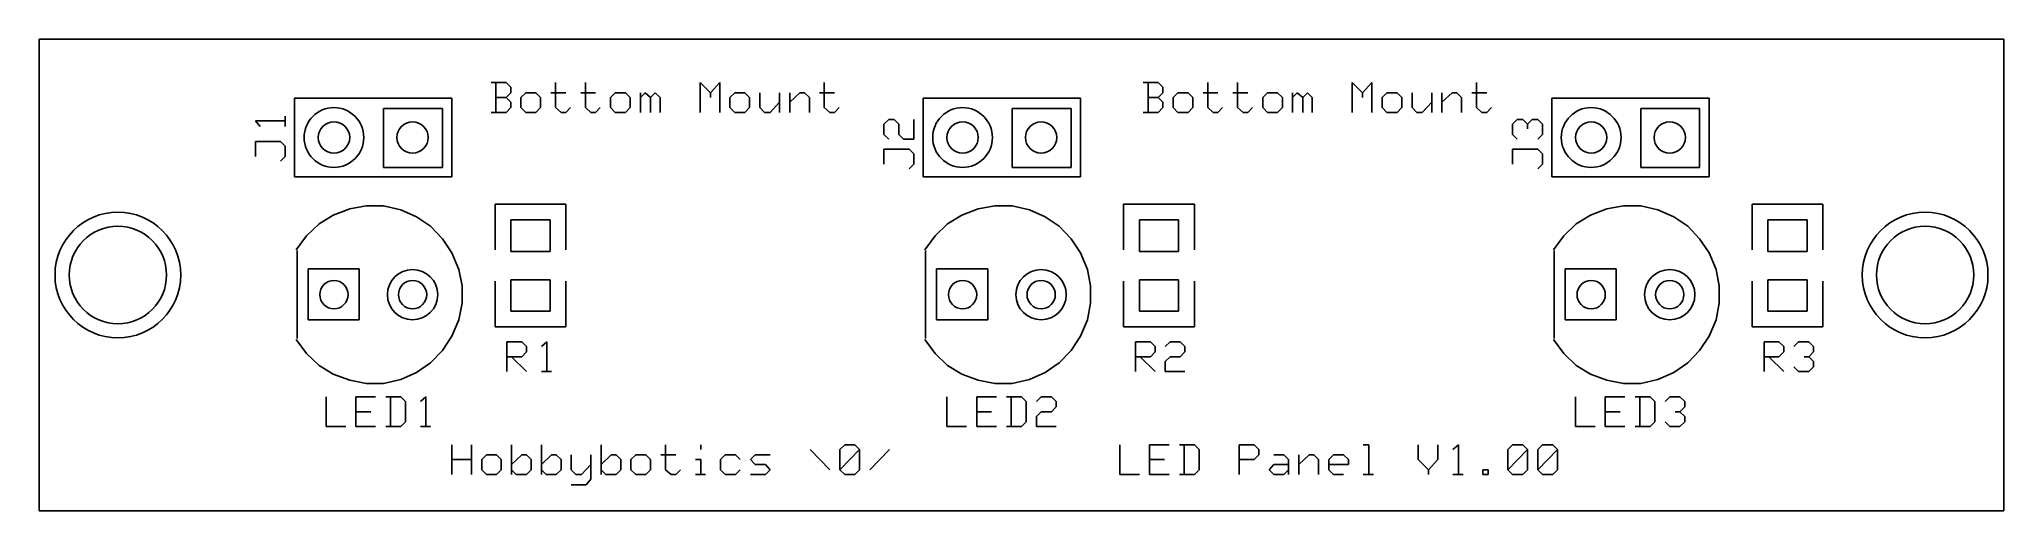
# Model space of a CAD drawing. Extents: x 0 to 2.5, y 0 to 0.6.
import ezdxf

# ---------------------------------------------------------------- set-up
doc = ezdxf.new("R2010")
doc.units = 0
doc.layers.get('0').update_dxf_attribs({"linetype": 'CONTINUOUS'})

msp = doc.modelspace()

# ---------------------------------------------------------------- linework, layer by layer
at = {"color": 7}
for p, q in [((0, 0.6), (2.5, 0.6)), ((0, 0), (0, 0.6)), ((2.5, 0.6), (2.5, 0)), ((0.525, 0.525), (0.325, 0.525)), ((0.325, 0.425), (0.325, 0.525)), ((0.525, 0.425), (0.525, 0.525)), ((0.575, 0.545), (0.594, 0.545)), ((0.581, 0.545), (0.581, 0.507)), ((0.581, 0.526), (0.594, 0.526)), ((0.594, 0.545), (0.6, 0.539)), ((0.6, 0.532), (0.594, 0.526)), ((0.594, 0.526), (0.6, 0.52)), ((0.6, 0.539), (0.6, 0.532)), ((0.619, 0.532), (0.613, 0.526)), ((0.613, 0.526), (0.613, 0.513)), ((0.632, 0.532), (0.619, 0.532)), ((0.638, 0.526), (0.632, 0.532)), ((0.638, 0.513), (0.638, 0.526)), ((0.651, 0.532), (0.67, 0.532)), ((0.657, 0.545), (0.657, 0.513)), ((0.689, 0.532), (0.708, 0.532)), ((0.695, 0.545), (0.695, 0.513)), ((0.733, 0.532), (0.727, 0.526)), ((0.727, 0.526), (0.727, 0.513)), ((0.746, 0.532), (0.733, 0.532)), ((0.752, 0.526), (0.746, 0.532)), ((0.752, 0.513), (0.752, 0.526)), ((0.765, 0.532), (0.765, 0.507)), ((0.765, 0.526), (0.771, 0.532)), ((0.771, 0.532), (0.778, 0.526)), ((0.778, 0.526), (0.784, 0.532)), ((0.778, 0.526), (0.778, 0.507)), ((0.784, 0.532), (0.79, 0.526)), ((0.79, 0.526), (0.79, 0.507)), ((0.841, 0.507), (0.841, 0.545)), ((0.841, 0.545), (0.854, 0.532)), ((0.854, 0.532), (0.866, 0.545)), ((0.854, 0.532), (0.854, 0.526)), ((0.866, 0.545), (0.866, 0.507)), ((0.885, 0.532), (0.879, 0.526)), ((0.879, 0.526), (0.879, 0.513)), ((0.898, 0.532), (0.885, 0.532)), ((0.904, 0.526), (0.898, 0.532)), ((0.904, 0.513), (0.904, 0.526)), ((0.917, 0.532), (0.917, 0.513)), ((0.942, 0.532), (0.942, 0.507)), ((0.955, 0.532), (0.955, 0.507)), ((0.955, 0.52), (0.968, 0.532)), ((0.968, 0.532), (0.974, 0.532)), ((0.974, 0.532), (0.98, 0.526)), ((0.98, 0.526), (0.98, 0.507)), ((0.993, 0.532), (1.012, 0.532)), ((0.999, 0.545), (0.999, 0.513)), ((1.325, 0.525), (1.125, 0.525)), ((1.125, 0.425), (1.125, 0.525)), ((1.325, 0.425), (1.325, 0.525)), ((1.405, 0.545), (1.424, 0.545)), ((1.411, 0.545), (1.411, 0.507)), ((1.411, 0.526), (1.424, 0.526)), ((1.424, 0.545), (1.43, 0.539)), ((1.43, 0.532), (1.424, 0.526)), ((1.424, 0.526), (1.43, 0.52)), ((1.43, 0.539), (1.43, 0.532)), ((1.449, 0.532), (1.443, 0.526)), ((1.443, 0.526), (1.443, 0.513)), ((1.462, 0.532), (1.449, 0.532)), ((1.468, 0.526), (1.462, 0.532)), ((1.468, 0.513), (1.468, 0.526)), ((1.481, 0.532), (1.5, 0.532)), ((1.487, 0.545), (1.487, 0.513)), ((1.519, 0.532), (1.538, 0.532)), ((1.525, 0.545), (1.525, 0.513)), ((1.563, 0.532), (1.557, 0.526)), ((1.557, 0.526), (1.557, 0.513)), ((1.576, 0.532), (1.563, 0.532)), ((1.582, 0.526), (1.576, 0.532)), ((1.582, 0.513), (1.582, 0.526)), ((1.595, 0.532), (1.595, 0.507)), ((1.595, 0.526), (1.601, 0.532)), ((1.601, 0.532), (1.608, 0.526)), ((1.608, 0.526), (1.614, 0.532)), ((1.608, 0.526), (1.608, 0.507)), ((1.614, 0.532), (1.62, 0.526)), ((1.62, 0.526), (1.62, 0.507)), ((1.671, 0.507), (1.671, 0.545)), ((1.671, 0.545), (1.684, 0.532)), ((1.684, 0.532), (1.696, 0.545)), ((1.684, 0.532), (1.684, 0.526)), ((1.696, 0.545), (1.696, 0.507)), ((1.715, 0.532), (1.709, 0.526)), ((1.709, 0.526), (1.709, 0.513)), ((1.728, 0.532), (1.715, 0.532)), ((1.734, 0.526), (1.728, 0.532)), ((1.734, 0.513), (1.734, 0.526)), ((1.747, 0.532), (1.747, 0.513)), ((1.772, 0.532), (1.772, 0.507)), ((1.785, 0.532), (1.785, 0.507)), ((1.785, 0.52), (1.798, 0.532)), ((1.798, 0.532), (1.804, 0.532)), ((1.804, 0.532), (1.81, 0.526)), ((1.81, 0.526), (1.81, 0.507)), ((1.823, 0.532), (1.842, 0.532)), ((1.829, 0.545), (1.829, 0.513)), ((2.125, 0.525), (1.925, 0.525)), ((1.925, 0.425), (1.925, 0.525)), ((2.125, 0.425), (2.125, 0.525)), ((0.313, 0.489), (0.313, 0.502)), ((0.438, 0.512), (0.513, 0.512)), ((0.438, 0.437), (0.438, 0.512)), ((0.513, 0.512), (0.513, 0.437)), ((0.594, 0.507), (0.575, 0.507)), ((0.6, 0.513), (0.594, 0.507)), ((0.6, 0.52), (0.6, 0.513)), ((0.613, 0.513), (0.619, 0.507)), ((0.619, 0.507), (0.632, 0.507)), ((0.632, 0.507), (0.638, 0.513)), ((0.657, 0.513), (0.664, 0.507)), ((0.664, 0.507), (0.67, 0.507)), ((0.67, 0.507), (0.676, 0.513)), ((0.695, 0.513), (0.702, 0.507)), ((0.702, 0.507), (0.708, 0.507)), ((0.708, 0.507), (0.714, 0.513)), ((0.727, 0.513), (0.733, 0.507)), ((0.733, 0.507), (0.746, 0.507)), ((0.746, 0.507), (0.752, 0.513)), ((0.879, 0.513), (0.885, 0.507)), ((0.885, 0.507), (0.898, 0.507)), ((0.898, 0.507), (0.904, 0.513)), ((0.917, 0.513), (0.923, 0.507)), ((0.923, 0.507), (0.93, 0.507)), ((0.93, 0.507), (0.942, 0.52)), ((0.999, 0.513), (1.006, 0.507)), ((1.006, 0.507), (1.012, 0.507)), ((1.012, 0.507), (1.018, 0.513)), ((1.238, 0.512), (1.313, 0.512)), ((1.238, 0.437), (1.238, 0.512)), ((1.313, 0.512), (1.313, 0.437)), ((1.424, 0.507), (1.405, 0.507)), ((1.43, 0.513), (1.424, 0.507)), ((1.43, 0.52), (1.43, 0.513)), ((1.443, 0.513), (1.449, 0.507)), ((1.449, 0.507), (1.462, 0.507)), ((1.462, 0.507), (1.468, 0.513)), ((1.487, 0.513), (1.494, 0.507)), ((1.494, 0.507), (1.5, 0.507)), ((1.5, 0.507), (1.506, 0.513)), ((1.525, 0.513), (1.532, 0.507)), ((1.532, 0.507), (1.538, 0.507)), ((1.538, 0.507), (1.544, 0.513)), ((1.557, 0.513), (1.563, 0.507)), ((1.563, 0.507), (1.576, 0.507)), ((1.576, 0.507), (1.582, 0.513)), ((1.709, 0.513), (1.715, 0.507)), ((1.715, 0.507), (1.728, 0.507)), ((1.728, 0.507), (1.734, 0.513)), ((1.747, 0.513), (1.753, 0.507)), ((1.753, 0.507), (1.76, 0.507)), ((1.76, 0.507), (1.772, 0.52)), ((1.829, 0.513), (1.836, 0.507)), ((1.836, 0.507), (1.842, 0.507)), ((1.842, 0.507), (1.848, 0.513)), ((2.038, 0.512), (2.113, 0.512)), ((2.038, 0.437), (2.038, 0.512)), ((2.113, 0.512), (2.113, 0.437)), ((0.281, 0.489), (0.275, 0.496)), ((0.275, 0.496), (0.313, 0.496)), ((1.075, 0.492), (1.081, 0.498)), ((1.075, 0.479), (1.075, 0.492)), ((1.081, 0.473), (1.075, 0.479)), ((1.081, 0.498), (1.088, 0.498)), ((1.088, 0.498), (1.094, 0.492)), ((1.094, 0.492), (1.094, 0.479)), ((1.094, 0.479), (1.1, 0.473)), ((1.113, 0.473), (1.113, 0.498)), ((1.875, 0.492), (1.881, 0.498)), ((1.875, 0.479), (1.875, 0.492)), ((1.881, 0.473), (1.875, 0.479)), ((1.881, 0.498), (1.888, 0.498)), ((1.888, 0.498), (1.894, 0.492)), ((1.894, 0.492), (1.9, 0.498)), ((1.894, 0.492), (1.894, 0.486)), ((1.9, 0.498), (1.907, 0.498)), ((1.907, 0.498), (1.913, 0.492)), ((1.913, 0.479), (1.907, 0.473)), ((1.913, 0.492), (1.913, 0.479)), ((0.275, 0.451), (0.275, 0.47)), ((0.275, 0.47), (0.307, 0.47)), ((0.307, 0.47), (0.313, 0.464)), ((0.313, 0.451), (0.307, 0.445)), ((0.313, 0.464), (0.313, 0.451)), ((1.075, 0.441), (1.075, 0.46)), ((1.075, 0.46), (1.107, 0.46)), ((1.1, 0.473), (1.113, 0.473)), ((1.107, 0.46), (1.113, 0.454)), ((1.113, 0.454), (1.113, 0.441)), ((1.875, 0.441), (1.875, 0.46)), ((1.875, 0.46), (1.907, 0.46)), ((1.907, 0.46), (1.913, 0.454)), ((1.913, 0.454), (1.913, 0.441)), ((0.525, 0.425), (0.325, 0.425)), ((0.513, 0.437), (0.438, 0.437)), ((1.113, 0.441), (1.107, 0.435)), ((1.325, 0.425), (1.125, 0.425)), ((1.313, 0.437), (1.238, 0.437)), ((1.913, 0.441), (1.907, 0.435)), ((2.125, 0.425), (1.925, 0.425)), ((2.113, 0.437), (2.038, 0.437)), ((0.374, 0.376), (0.356, 0.365)), ((0.395, 0.384), (0.374, 0.376)), ((0.416, 0.388), (0.395, 0.384)), ((0.438, 0.388), (0.416, 0.388)), ((0.46, 0.383), (0.438, 0.388)), ((0.48, 0.374), (0.46, 0.383)), ((0.67, 0.39), (0.58, 0.39)), ((0.58, 0.39), (0.58, 0.332)), ((0.67, 0.332), (0.67, 0.39)), ((1.174, 0.376), (1.156, 0.365)), ((1.195, 0.384), (1.174, 0.376)), ((1.216, 0.388), (1.195, 0.384)), ((1.238, 0.388), (1.216, 0.388)), ((1.26, 0.383), (1.238, 0.388)), ((1.28, 0.374), (1.26, 0.383)), ((1.47, 0.39), (1.38, 0.39)), ((1.38, 0.39), (1.38, 0.332)), ((1.47, 0.332), (1.47, 0.39)), ((1.974, 0.376), (1.956, 0.365)), ((1.995, 0.384), (1.974, 0.376)), ((2.016, 0.388), (1.995, 0.384)), ((2.038, 0.388), (2.016, 0.388)), ((2.06, 0.383), (2.038, 0.388)), ((2.08, 0.374), (2.06, 0.383)), ((2.27, 0.39), (2.18, 0.39)), ((2.18, 0.39), (2.18, 0.332)), ((2.27, 0.332), (2.27, 0.39)), ((0.356, 0.365), (0.34, 0.35)), ((0.498, 0.362), (0.48, 0.374)), ((0.513, 0.346), (0.498, 0.362)), ((0.6, 0.37), (0.65, 0.37)), ((0.6, 0.33), (0.6, 0.37)), ((0.65, 0.37), (0.65, 0.33)), ((1.156, 0.365), (1.14, 0.35)), ((1.298, 0.362), (1.28, 0.374)), ((1.313, 0.346), (1.298, 0.362)), ((1.4, 0.37), (1.45, 0.37)), ((1.4, 0.33), (1.4, 0.37)), ((1.45, 0.37), (1.45, 0.33)), ((1.956, 0.365), (1.94, 0.35)), ((2.098, 0.362), (2.08, 0.374)), ((2.113, 0.346), (2.098, 0.362)), ((2.2, 0.37), (2.25, 0.37)), ((2.2, 0.33), (2.2, 0.37)), ((2.25, 0.37), (2.25, 0.33)), ((0.34, 0.35), (0.327, 0.332)), ((0.328, 0.219), (0.328, 0.331)), ((0.525, 0.328), (0.513, 0.346)), ((0.534, 0.307), (0.525, 0.328)), ((0.65, 0.33), (0.6, 0.33)), ((1.14, 0.35), (1.127, 0.332)), ((1.128, 0.219), (1.128, 0.331)), ((1.325, 0.328), (1.313, 0.346)), ((1.334, 0.307), (1.325, 0.328)), ((1.45, 0.33), (1.4, 0.33)), ((1.94, 0.35), (1.927, 0.332)), ((1.928, 0.219), (1.928, 0.331)), ((2.125, 0.328), (2.113, 0.346)), ((2.134, 0.307), (2.125, 0.328)), ((2.25, 0.33), (2.2, 0.33)), ((0.342, 0.308), (0.407, 0.308)), ((0.342, 0.243), (0.342, 0.308)), ((0.407, 0.308), (0.407, 0.243)), ((0.538, 0.286), (0.534, 0.307)), ((1.142, 0.308), (1.207, 0.308)), ((1.142, 0.243), (1.142, 0.308)), ((1.207, 0.308), (1.207, 0.243)), ((1.338, 0.286), (1.334, 0.307)), ((1.942, 0.308), (2.007, 0.308)), ((1.942, 0.243), (1.942, 0.308)), ((2.007, 0.308), (2.007, 0.243)), ((2.138, 0.286), (2.134, 0.307)), ((0.538, 0.264), (0.538, 0.286)), ((0.58, 0.234), (0.58, 0.292)), ((0.6, 0.294), (0.65, 0.294)), ((0.6, 0.254), (0.6, 0.294)), ((0.65, 0.294), (0.65, 0.254)), ((0.67, 0.292), (0.67, 0.234)), ((1.338, 0.264), (1.338, 0.286)), ((1.38, 0.234), (1.38, 0.292)), ((1.4, 0.294), (1.45, 0.294)), ((1.4, 0.254), (1.4, 0.294)), ((1.45, 0.294), (1.45, 0.254)), ((1.47, 0.292), (1.47, 0.234)), ((2.138, 0.264), (2.138, 0.286)), ((2.18, 0.234), (2.18, 0.292)), ((2.2, 0.294), (2.25, 0.294)), ((2.2, 0.254), (2.2, 0.294)), ((2.25, 0.294), (2.25, 0.254)), ((2.27, 0.292), (2.27, 0.234)), ((0.534, 0.243), (0.538, 0.264)), ((0.65, 0.254), (0.6, 0.254)), ((1.334, 0.243), (1.338, 0.264)), ((1.45, 0.254), (1.4, 0.254)), ((2.134, 0.243), (2.138, 0.264)), ((2.25, 0.254), (2.2, 0.254)), ((0.407, 0.243), (0.342, 0.243)), ((0.525, 0.222), (0.534, 0.243)), ((0.67, 0.234), (0.58, 0.234)), ((1.207, 0.243), (1.142, 0.243)), ((1.325, 0.222), (1.334, 0.243)), ((1.47, 0.234), (1.38, 0.234)), ((2.007, 0.243), (1.942, 0.243)), ((2.125, 0.222), (2.134, 0.243)), ((2.27, 0.234), (2.18, 0.234)), ((0.327, 0.218), (0.34, 0.2)), ((0.34, 0.2), (0.356, 0.185)), ((0.498, 0.188), (0.513, 0.204)), ((0.513, 0.204), (0.525, 0.222)), ((0.595, 0.177), (0.595, 0.215)), ((0.595, 0.215), (0.614, 0.215)), ((0.614, 0.215), (0.62, 0.209)), ((0.62, 0.202), (0.614, 0.196)), ((0.62, 0.209), (0.62, 0.202)), ((0.639, 0.209), (0.646, 0.215)), ((0.646, 0.215), (0.646, 0.177)), ((1.127, 0.218), (1.14, 0.2)), ((1.14, 0.2), (1.156, 0.185)), ((1.298, 0.188), (1.313, 0.204)), ((1.313, 0.204), (1.325, 0.222)), ((1.395, 0.177), (1.395, 0.215)), ((1.395, 0.215), (1.414, 0.215)), ((1.414, 0.215), (1.42, 0.209)), ((1.42, 0.202), (1.414, 0.196)), ((1.42, 0.209), (1.42, 0.202)), ((1.433, 0.209), (1.439, 0.215)), ((1.439, 0.215), (1.452, 0.215)), ((1.452, 0.215), (1.458, 0.209)), ((1.458, 0.202), (1.452, 0.196)), ((1.458, 0.209), (1.458, 0.202)), ((1.927, 0.218), (1.94, 0.2)), ((1.94, 0.2), (1.956, 0.185)), ((2.098, 0.188), (2.113, 0.204)), ((2.113, 0.204), (2.125, 0.222)), ((2.195, 0.177), (2.195, 0.215)), ((2.195, 0.215), (2.214, 0.215)), ((2.214, 0.215), (2.22, 0.209)), ((2.22, 0.202), (2.214, 0.196)), ((2.22, 0.209), (2.22, 0.202)), ((2.233, 0.209), (2.239, 0.215)), ((2.239, 0.215), (2.252, 0.215)), ((2.252, 0.215), (2.258, 0.209)), ((2.258, 0.202), (2.252, 0.196)), ((2.258, 0.209), (2.258, 0.202)), ((0.356, 0.185), (0.374, 0.174)), ((0.46, 0.167), (0.48, 0.176)), ((0.48, 0.176), (0.498, 0.188)), ((0.614, 0.196), (0.595, 0.196)), ((0.601, 0.196), (0.62, 0.177)), ((0.639, 0.177), (0.652, 0.177)), ((1.156, 0.185), (1.174, 0.174)), ((1.26, 0.167), (1.28, 0.176)), ((1.28, 0.176), (1.298, 0.188)), ((1.414, 0.196), (1.395, 0.196)), ((1.401, 0.196), (1.42, 0.177)), ((1.439, 0.196), (1.433, 0.19)), ((1.433, 0.19), (1.433, 0.177)), ((1.433, 0.177), (1.458, 0.177)), ((1.452, 0.196), (1.439, 0.196)), ((1.956, 0.185), (1.974, 0.174)), ((2.06, 0.167), (2.08, 0.176)), ((2.08, 0.176), (2.098, 0.188)), ((2.214, 0.196), (2.195, 0.196)), ((2.201, 0.196), (2.22, 0.177)), ((2.239, 0.177), (2.233, 0.183)), ((2.252, 0.177), (2.239, 0.177)), ((2.252, 0.196), (2.246, 0.196)), ((2.252, 0.196), (2.258, 0.19)), ((2.258, 0.183), (2.252, 0.177)), ((2.258, 0.19), (2.258, 0.183)), ((0.374, 0.174), (0.395, 0.166)), ((0.395, 0.166), (0.416, 0.162)), ((0.416, 0.162), (0.438, 0.162)), ((0.438, 0.162), (0.46, 0.167)), ((1.174, 0.174), (1.195, 0.166)), ((1.195, 0.166), (1.216, 0.162)), ((1.216, 0.162), (1.238, 0.162)), ((1.238, 0.162), (1.26, 0.167)), ((1.974, 0.174), (1.995, 0.166)), ((1.995, 0.166), (2.016, 0.162)), ((2.016, 0.162), (2.038, 0.162)), ((2.038, 0.162), (2.06, 0.167)), ((0.365, 0.145), (0.365, 0.107)), ((0.428, 0.145), (0.403, 0.145)), ((0.403, 0.145), (0.403, 0.107)), ((0.403, 0.126), (0.422, 0.126)), ((0.441, 0.145), (0.46, 0.145)), ((0.447, 0.145), (0.447, 0.107)), ((0.46, 0.145), (0.466, 0.139)), ((0.466, 0.139), (0.466, 0.113)), ((0.485, 0.139), (0.492, 0.145)), ((0.492, 0.145), (0.492, 0.107)), ((1.155, 0.145), (1.155, 0.107)), ((1.218, 0.145), (1.193, 0.145)), ((1.193, 0.145), (1.193, 0.107)), ((1.193, 0.126), (1.212, 0.126)), ((1.231, 0.145), (1.25, 0.145)), ((1.237, 0.145), (1.237, 0.107)), ((1.25, 0.145), (1.256, 0.139)), ((1.256, 0.139), (1.256, 0.113)), ((1.269, 0.139), (1.275, 0.145)), ((1.275, 0.126), (1.269, 0.12)), ((1.275, 0.145), (1.288, 0.145)), ((1.288, 0.126), (1.275, 0.126)), ((1.288, 0.145), (1.294, 0.139)), ((1.294, 0.132), (1.288, 0.126)), ((1.294, 0.139), (1.294, 0.132)), ((1.955, 0.145), (1.955, 0.107)), ((2.018, 0.145), (1.993, 0.145)), ((1.993, 0.145), (1.993, 0.107)), ((1.993, 0.126), (2.012, 0.126)), ((2.031, 0.145), (2.05, 0.145)), ((2.037, 0.145), (2.037, 0.107)), ((2.05, 0.145), (2.056, 0.139)), ((2.056, 0.139), (2.056, 0.113)), ((2.069, 0.139), (2.075, 0.145)), ((2.075, 0.145), (2.088, 0.145)), ((2.088, 0.126), (2.082, 0.126)), ((2.088, 0.145), (2.094, 0.139)), ((2.094, 0.132), (2.088, 0.126)), ((2.088, 0.126), (2.094, 0.12)), ((2.094, 0.139), (2.094, 0.132)), ((0.365, 0.107), (0.39, 0.107)), ((0.403, 0.107), (0.428, 0.107)), ((0.46, 0.107), (0.441, 0.107)), ((0.466, 0.113), (0.46, 0.107)), ((0.485, 0.107), (0.498, 0.107)), ((1.155, 0.107), (1.18, 0.107)), ((1.193, 0.107), (1.218, 0.107)), ((1.25, 0.107), (1.231, 0.107)), ((1.256, 0.113), (1.25, 0.107)), ((1.269, 0.12), (1.269, 0.107)), ((1.269, 0.107), (1.294, 0.107)), ((1.955, 0.107), (1.98, 0.107)), ((1.993, 0.107), (2.018, 0.107)), ((2.05, 0.107), (2.031, 0.107)), ((2.056, 0.113), (2.05, 0.107)), ((2.075, 0.107), (2.069, 0.113)), ((2.088, 0.107), (2.075, 0.107)), ((2.094, 0.113), (2.088, 0.107)), ((2.094, 0.12), (2.094, 0.113)), ((0.525, 0.084), (0.525, 0.046)), ((0.55, 0.084), (0.55, 0.046)), ((0.601, 0.084), (0.601, 0.046)), ((0.639, 0.084), (0.639, 0.046)), ((0.715, 0.084), (0.715, 0.046)), ((0.797, 0.084), (0.797, 0.052)), ((0.842, 0.084), (0.842, 0.078)), ((0.981, 0.078), (1.006, 0.052)), ((1.019, 0.078), (1.025, 0.084)), ((1.019, 0.052), (1.019, 0.078)), ((1.019, 0.052), (1.044, 0.078)), ((1.025, 0.084), (1.038, 0.084)), ((1.038, 0.084), (1.044, 0.078)), ((1.044, 0.078), (1.044, 0.052)), ((1.057, 0.052), (1.082, 0.078)), ((1.375, 0.084), (1.375, 0.046)), ((1.438, 0.084), (1.413, 0.084)), ((1.413, 0.084), (1.413, 0.046)), ((1.451, 0.084), (1.47, 0.084)), ((1.457, 0.084), (1.457, 0.046)), ((1.47, 0.084), (1.476, 0.078)), ((1.476, 0.078), (1.476, 0.052)), ((1.527, 0.046), (1.527, 0.084)), ((1.527, 0.084), (1.546, 0.084)), ((1.546, 0.084), (1.552, 0.078)), ((1.552, 0.078), (1.552, 0.071)), ((1.685, 0.084), (1.692, 0.084)), ((1.692, 0.084), (1.692, 0.046)), ((1.755, 0.084), (1.755, 0.065)), ((1.78, 0.065), (1.78, 0.084)), ((1.799, 0.078), (1.806, 0.084)), ((1.806, 0.084), (1.806, 0.046)), ((1.869, 0.078), (1.875, 0.084)), ((1.869, 0.052), (1.869, 0.078)), ((1.869, 0.052), (1.894, 0.078)), ((1.875, 0.084), (1.888, 0.084)), ((1.888, 0.084), (1.894, 0.078)), ((1.894, 0.078), (1.894, 0.052)), ((1.907, 0.078), (1.913, 0.084)), ((1.907, 0.052), (1.907, 0.078)), ((1.907, 0.052), (1.932, 0.078)), ((1.913, 0.084), (1.926, 0.084)), ((1.926, 0.084), (1.932, 0.078)), ((1.932, 0.078), (1.932, 0.052)), ((0.525, 0.065), (0.55, 0.065)), ((0.569, 0.071), (0.563, 0.065)), ((0.563, 0.065), (0.563, 0.052)), ((0.563, 0.052), (0.569, 0.046)), ((0.582, 0.071), (0.569, 0.071)), ((0.588, 0.065), (0.582, 0.071)), ((0.582, 0.046), (0.588, 0.052)), ((0.588, 0.052), (0.588, 0.065)), ((0.601, 0.059), (0.614, 0.071)), ((0.607, 0.046), (0.601, 0.052)), ((0.614, 0.071), (0.62, 0.071)), ((0.62, 0.071), (0.626, 0.065)), ((0.626, 0.052), (0.62, 0.046)), ((0.626, 0.065), (0.626, 0.052)), ((0.639, 0.059), (0.652, 0.071)), ((0.645, 0.046), (0.639, 0.052)), ((0.652, 0.071), (0.658, 0.071)), ((0.658, 0.071), (0.664, 0.065)), ((0.664, 0.052), (0.658, 0.046)), ((0.664, 0.065), (0.664, 0.052)), ((0.677, 0.071), (0.677, 0.052)), ((0.677, 0.052), (0.683, 0.046)), ((0.69, 0.046), (0.702, 0.059)), ((0.702, 0.071), (0.702, 0.04)), ((0.715, 0.059), (0.728, 0.071)), ((0.721, 0.046), (0.715, 0.052)), ((0.728, 0.071), (0.734, 0.071)), ((0.734, 0.071), (0.74, 0.065)), ((0.74, 0.052), (0.734, 0.046)), ((0.74, 0.065), (0.74, 0.052)), ((0.759, 0.071), (0.753, 0.065)), ((0.753, 0.065), (0.753, 0.052)), ((0.753, 0.052), (0.759, 0.046)), ((0.772, 0.071), (0.759, 0.071)), ((0.778, 0.065), (0.772, 0.071)), ((0.772, 0.046), (0.778, 0.052)), ((0.778, 0.052), (0.778, 0.065)), ((0.791, 0.071), (0.81, 0.071)), ((0.797, 0.052), (0.804, 0.046)), ((0.81, 0.046), (0.816, 0.052)), ((0.835, 0.065), (0.842, 0.065)), ((0.842, 0.065), (0.842, 0.046)), ((0.873, 0.071), (0.867, 0.065)), ((0.867, 0.065), (0.867, 0.052)), ((0.867, 0.052), (0.873, 0.046)), ((0.886, 0.071), (0.873, 0.071)), ((0.892, 0.065), (0.886, 0.071)), ((0.886, 0.046), (0.892, 0.052)), ((0.911, 0.071), (0.905, 0.065)), ((0.905, 0.065), (0.911, 0.059)), ((0.93, 0.071), (0.911, 0.071)), ((0.911, 0.059), (0.924, 0.059)), ((0.924, 0.059), (0.93, 0.052)), ((0.93, 0.052), (0.924, 0.046)), ((1.025, 0.046), (1.019, 0.052)), ((1.044, 0.052), (1.038, 0.046)), ((1.413, 0.065), (1.432, 0.065)), ((1.476, 0.052), (1.47, 0.046)), ((1.546, 0.065), (1.527, 0.065)), ((1.552, 0.071), (1.546, 0.065)), ((1.571, 0.059), (1.565, 0.052)), ((1.565, 0.052), (1.571, 0.046)), ((1.571, 0.071), (1.584, 0.071)), ((1.59, 0.059), (1.571, 0.059)), ((1.584, 0.071), (1.59, 0.065)), ((1.584, 0.046), (1.59, 0.052)), ((1.59, 0.065), (1.59, 0.046)), ((1.603, 0.071), (1.603, 0.046)), ((1.603, 0.059), (1.616, 0.071)), ((1.616, 0.071), (1.622, 0.071)), ((1.622, 0.071), (1.628, 0.065)), ((1.628, 0.065), (1.628, 0.046)), ((1.647, 0.071), (1.641, 0.065)), ((1.641, 0.065), (1.641, 0.052)), ((1.641, 0.059), (1.666, 0.059)), ((1.641, 0.052), (1.647, 0.046)), ((1.66, 0.071), (1.647, 0.071)), ((1.666, 0.065), (1.66, 0.071)), ((1.666, 0.059), (1.666, 0.065)), ((1.755, 0.065), (1.768, 0.052)), ((1.768, 0.052), (1.78, 0.065)), ((1.768, 0.052), (1.768, 0.046)), ((1.837, 0.046), (1.837, 0.052)), ((1.837, 0.052), (1.844, 0.052)), ((1.844, 0.052), (1.844, 0.046)), ((1.875, 0.046), (1.869, 0.052)), ((1.894, 0.052), (1.888, 0.046)), ((1.913, 0.046), (1.907, 0.052)), ((1.932, 0.052), (1.926, 0.046)), ((0.569, 0.046), (0.582, 0.046)), ((0.62, 0.046), (0.607, 0.046)), ((0.658, 0.046), (0.645, 0.046)), ((0.696, 0.033), (0.677, 0.033)), ((0.683, 0.046), (0.69, 0.046)), ((0.702, 0.04), (0.696, 0.033)), ((0.734, 0.046), (0.721, 0.046)), ((0.759, 0.046), (0.772, 0.046)), ((0.804, 0.046), (0.81, 0.046)), ((0.835, 0.046), (0.848, 0.046)), ((0.873, 0.046), (0.886, 0.046)), ((0.924, 0.046), (0.905, 0.046)), ((1.038, 0.046), (1.025, 0.046)), ((1.375, 0.046), (1.4, 0.046)), ((1.413, 0.046), (1.438, 0.046)), ((1.47, 0.046), (1.451, 0.046)), ((1.571, 0.046), (1.584, 0.046)), ((1.647, 0.046), (1.66, 0.046)), ((1.685, 0.046), (1.698, 0.046)), ((1.799, 0.046), (1.812, 0.046)), ((1.844, 0.046), (1.837, 0.046)), ((1.888, 0.046), (1.875, 0.046)), ((1.926, 0.046), (1.913, 0.046)), ((2.5, 0), (0, 0))]:
    msp.add_line(p, q, dxfattribs=at)
for centre, radius in [((0.375, 0.475), 0.038), ((1.175, 0.475), 0.038), ((1.975, 0.475), 0.038), ((0.375, 0.475), 0.02), ((0.475, 0.475), 0.02), ((1.175, 0.475), 0.02), ((1.275, 0.475), 0.02), ((1.975, 0.475), 0.02), ((2.075, 0.475), 0.02), ((0.1, 0.3), 0.08), ((2.4, 0.3), 0.08), ((0.1, 0.3), 0.062), ((2.4, 0.3), 0.062), ((0.475, 0.275), 0.032), ((1.275, 0.275), 0.032), ((2.075, 0.275), 0.032), ((0.375, 0.275), 0.018), ((0.475, 0.275), 0.018), ((1.175, 0.275), 0.018), ((1.275, 0.275), 0.018), ((1.975, 0.275), 0.018), ((2.075, 0.275), 0.018)]:
    msp.add_circle(centre, radius, dxfattribs=at)

doc.saveas('drawing.dxf')
